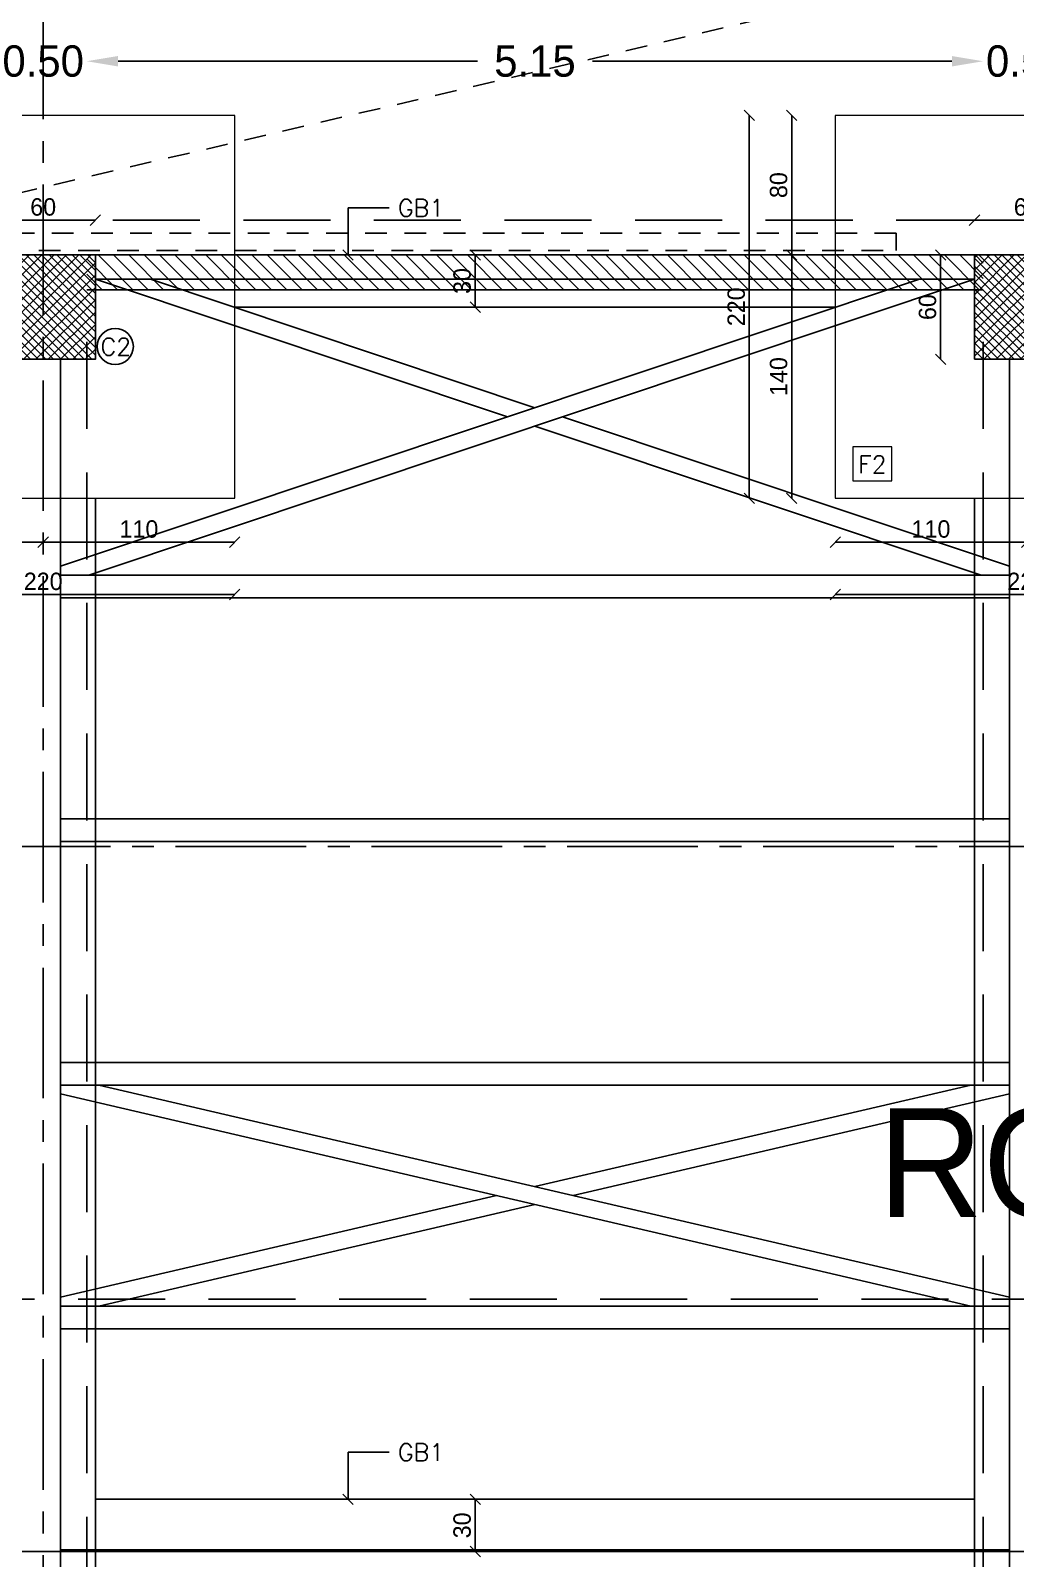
# Model space of a CAD drawing. Header units: metres. Extents: x -353217 to -351774, y -68080 to -67552.
# Drawn here: x -352335.33 to -352329.68, y -67873.21 to -67864.43 of the extents above; entities that cross this region are included whole.
import ezdxf

# ---------------------------------------------------------------- set-up
doc = ezdxf.new("R2010")
doc.units = ezdxf.units.M
doc.header["$MEASUREMENT"] = 0
doc.header["$PDMODE"] = 2
doc.header["$PDSIZE"] = -0.6
for name, pattern in [('CENTER2', [1.125, 0.75, -0.125, 0.125, -0.125]), ('DASHED', [0.75, 0.5, -0.25]), ('HIDDEN2', [0.1875, 0.125, -0.0625])]:
    doc.linetypes.add(name, pattern=pattern)
for name, color, linetype in [('A-dim', 4, 'Continuous'), ('A-HATCH', 9, 'Continuous'), ('A-walls', 5, 'Continuous'), ('axe', 9, 'HIDDEN2'), ('etage courant', 10, 'Continuous'), ('gate', 4, 'Continuous'), ('proj', 2, 'DASHED'), ('Str-Axes', 8, 'Continuous'), ('str-columns', 3, 'Continuous'), ('str-frame', 1, 'Continuous'), ('str-ground-beams', 3, 'Continuous')]:
    doc.layers.add(name, color=color, linetype=linetype)
doc.layers.add('str-footings', color=5, linetype='Continuous', lineweight=5)
doc.styles.add('ROMANS', font='romans', dxfattribs={"height": 0.4})
doc.dimstyles.get("Standard").update_dxf_attribs({"dimtxt": 0.18, "dimasz": 0.18, "dimexe": 0.18, "dimexo": 0.0625, "dimgap": 0.09, "dimtad": 0, "dimzin": 0, "dimdsep": 46, "dimtxsty": 'Standard', "dimcen": 0.09, "dimse1": 1, "dimse2": 1, "dimadec": 0, "dimazin": 0, "dimtfac": 1, "dimtix": 1, "dimtofl": 0, "dimtmove": 0, "dimatfit": 3, "dimfxl": 1, "dimtolj": 1, "dimtzin": 0, "dimarcsym": 0})
doc.dimstyles.new('structure', dxfattribs={"dimtxt": 0.1, "dimasz": 0.06, "dimexe": 0.18, "dimexo": 1, "dimgap": 0.025, "dimtad": 1, "dimdec": 1, "dimlfac": 100, "dimrnd": 0.5, "dimdsep": 46, "dimtxsty": 'Standard', "dimblk1": 'OBLIQUE', "dimblk2": 'OBLIQUE', "dimsah": 1, "dimcen": 0.009, "dimse1": 1, "dimse2": 1, "dimclrd": 4, "dimclre": 9, "dimclrt": 1, "dimadec": 0, "dimazin": 0, "dimtfac": 0.066667, "dimtdec": 1, "dimtix": 1, "dimtmove": 2, "dimatfit": 3, "dimldrblk": 'OBLIQUE', "dimfxl": 0.18, "dimtolj": 1, "dimarcsym": 0})
pattern_1 = [(45, (0, 0), (-0.035355339059, 0.035355339059), [])]

# ---------------------------------------------------------------- blocks, each defined once
blk = doc.blocks.new('*D440')
at = {"layer": 'A-dim', "color": 0, "lineweight": -2, "transparency": 16777216}
for p, q in [((-352335.6919, -67864.6036), (-352335.8719, -67864.6036)), ((-352334.8319, -67864.6036), (-352334.6519, -67864.6036))]:
    blk.add_line(p, q, dxfattribs=at)
at = {"layer": 'A-dim', "color": 0, "transparency": 16777216}
for points in [[(-352335.6919, -67864.5736), (-352335.6919, -67864.6336), (-352335.5119, -67864.6036)], [(-352334.8319, -67864.5736), (-352334.8319, -67864.6336), (-352335.0119, -67864.6036)]]:
    blk.add_solid(points, dxfattribs=at)
at = {"layer": 'Defpoints', "color": 0, "transparency": 16777216}
for p in [(-352335.0119, -67864.6036), (-352335.5119, -67865.7164), (-352335.0119, -67865.7164)]:
    blk.add_point(p, dxfattribs=at)
at = {"layer": 'A-dim', "color": 0, "transparency": 16777216, "insert": (-352335.2619, -67864.6036), "char_height": 0.18, "attachment_point": 5}
blk.add_mtext('\\A1;0.50', dxfattribs=at)
blk = doc.blocks.new('*D441')
at = {"layer": 'A-dim', "color": 0, "lineweight": -2, "transparency": 16777216}
for p, q in [((-352334.8319, -67864.6036), (-352332.7669, -67864.6036)), ((-352330.0419, -67864.6036), (-352332.1069, -67864.6036))]:
    blk.add_line(p, q, dxfattribs=at)
at = {"layer": 'A-dim', "color": 0, "transparency": 16777216}
for points in [[(-352334.8319, -67864.5736), (-352334.8319, -67864.6336), (-352335.0119, -67864.6036)], [(-352330.0419, -67864.5736), (-352330.0419, -67864.6336), (-352329.8619, -67864.6036)]]:
    blk.add_solid(points, dxfattribs=at)
at = {"layer": 'Defpoints', "color": 0, "transparency": 16777216}
for p in [(-352329.8619, -67864.6036), (-352335.0119, -67865.7164), (-352329.8619, -67865.7164)]:
    blk.add_point(p, dxfattribs=at)
at = {"layer": 'A-dim', "color": 0, "transparency": 16777216, "insert": (-352332.4369, -67864.6036), "char_height": 0.18, "attachment_point": 5}
blk.add_mtext('\\A1;5.15', dxfattribs=at)
blk = doc.blocks.new('*D442')
at = {"layer": 'A-dim', "color": 0, "lineweight": -2, "transparency": 16777216}
for p, q in [((-352330.0419, -67864.6036), (-352330.2219, -67864.6036)), ((-352329.1819, -67864.6036), (-352329.0019, -67864.6036))]:
    blk.add_line(p, q, dxfattribs=at)
at = {"layer": 'A-dim', "color": 0, "transparency": 16777216}
for points in [[(-352330.0419, -67864.5736), (-352330.0419, -67864.6336), (-352329.8619, -67864.6036)], [(-352329.1819, -67864.5736), (-352329.1819, -67864.6336), (-352329.3619, -67864.6036)]]:
    blk.add_solid(points, dxfattribs=at)
at = {"layer": 'Defpoints', "color": 0, "transparency": 16777216}
for p in [(-352329.3619, -67864.6036), (-352329.8619, -67865.7164), (-352329.3619, -67865.7164)]:
    blk.add_point(p, dxfattribs=at)
at = {"layer": 'A-dim', "color": 0, "transparency": 16777216, "insert": (-352329.6119, -67864.6036), "char_height": 0.18, "attachment_point": 5}
blk.add_mtext('\\A1;0.50', dxfattribs=at)
blk = doc.blocks.new('_Oblique')
at = {"color": 0, "linetype": 'ByBlock', "lineweight": -2}
blk.add_line((-0.5, -0.5), (0.5, 0.5), dxfattribs=at)
blk = doc.blocks.new('*D492')
at = {"layer": 'Defpoints', "color": 0, "transparency": 16777216}
for p in [(-352335.2619, -67867.1146), (-352334.1619, -67867.1146), (-352334.1619, -67867.367)]:
    blk.add_point(p, dxfattribs=at)
at = {"layer": 'str-footings', "color": 4, "lineweight": -2, "transparency": 16777216}
blk.add_line((-352335.2619, -67867.367), (-352334.1619, -67867.367), dxfattribs=at)
at = {"layer": 'str-footings', "color": 4, "lineweight": -2, "transparency": 16777216, "xscale": 0.06, "yscale": 0.06, "zscale": 0.06, "rotation": 180}
blk.add_blockref('_Oblique', (-352335.2619, -67867.367), dxfattribs=at)
at = {"layer": 'str-footings', "color": 4, "lineweight": -2, "transparency": 16777216, "xscale": 0.06, "yscale": 0.06, "zscale": 0.06}
blk.add_blockref('_Oblique', (-352334.1619, -67867.367), dxfattribs=at)
at = {"layer": 'str-footings', "color": 1, "transparency": 16777216, "insert": (-352334.7119, -67867.292), "char_height": 0.1, "attachment_point": 5}
blk.add_mtext('\\A1;110', dxfattribs=at)
blk = doc.blocks.new('*D494')
at = {"layer": 'Defpoints', "color": 0, "transparency": 16777216}
for p in [(-352336.3619, -67867.1146), (-352335.2619, -67867.1146), (-352335.2619, -67867.367)]:
    blk.add_point(p, dxfattribs=at)
at = {"layer": 'str-footings', "color": 4, "lineweight": -2, "transparency": 16777216}
blk.add_line((-352336.3619, -67867.367), (-352335.2619, -67867.367), dxfattribs=at)
at = {"layer": 'str-footings', "color": 4, "lineweight": -2, "transparency": 16777216, "xscale": 0.06, "yscale": 0.06, "zscale": 0.06, "rotation": 180}
blk.add_blockref('_Oblique', (-352336.3619, -67867.367), dxfattribs=at)
at = {"layer": 'str-footings', "color": 4, "lineweight": -2, "transparency": 16777216, "xscale": 0.06, "yscale": 0.06, "zscale": 0.06}
blk.add_blockref('_Oblique', (-352335.2619, -67867.367), dxfattribs=at)
at = {"layer": 'str-footings', "color": 1, "transparency": 16777216, "insert": (-352335.8119, -67867.292), "char_height": 0.1, "attachment_point": 5}
blk.add_mtext('\\A1;110', dxfattribs=at)
blk = doc.blocks.new('*D495')
at = {"layer": 'Defpoints', "color": 0, "transparency": 16777216}
for p in [(-352336.3619, -67867.1146), (-352334.1619, -67867.1146), (-352334.1619, -67867.6678)]:
    blk.add_point(p, dxfattribs=at)
at = {"layer": 'str-footings', "color": 4, "lineweight": -2, "transparency": 16777216}
blk.add_line((-352336.3619, -67867.6678), (-352334.1619, -67867.6678), dxfattribs=at)
at = {"layer": 'str-footings', "color": 4, "lineweight": -2, "transparency": 16777216, "xscale": 0.06, "yscale": 0.06, "zscale": 0.06, "rotation": 180}
blk.add_blockref('_Oblique', (-352336.3619, -67867.6678), dxfattribs=at)
at = {"layer": 'str-footings', "color": 4, "lineweight": -2, "transparency": 16777216, "xscale": 0.06, "yscale": 0.06, "zscale": 0.06}
blk.add_blockref('_Oblique', (-352334.1619, -67867.6678), dxfattribs=at)
at = {"layer": 'str-footings', "color": 1, "transparency": 16777216, "insert": (-352335.2619, -67867.5928), "char_height": 0.1, "attachment_point": 5}
blk.add_mtext('\\A1;220', dxfattribs=at)
blk = doc.blocks.new('*D499')
at = {"layer": 'Defpoints', "color": 0, "transparency": 16777216}
for p in [(-352330.9619, -67865.7164), (-352330.7119, -67865.7164), (-352330.7119, -67867.1146)]:
    blk.add_point(p, dxfattribs=at)
at = {"layer": 'str-footings', "color": 4, "lineweight": -2, "transparency": 16777216}
blk.add_line((-352330.9619, -67867.1146), (-352330.9619, -67865.7164), dxfattribs=at)
at = {"layer": 'str-footings', "color": 4, "lineweight": -2, "transparency": 16777216, "xscale": 0.06, "yscale": 0.06, "zscale": 0.06}
for p, rotation in [((-352330.9619, -67865.7164), 90), ((-352330.9619, -67867.1146), 270)]:
    blk.add_blockref('_Oblique', p, dxfattribs=dict(at, rotation=rotation))
at = {"layer": 'str-footings', "color": 1, "transparency": 16777216, "insert": (-352331.0369, -67866.4155), "char_height": 0.1, "attachment_point": 5, "rotation": 90}
blk.add_mtext('\\A1;140', dxfattribs=at)
blk = doc.blocks.new('*D501')
at = {"layer": 'Defpoints', "color": 0, "transparency": 16777216}
for p in [(-352330.9619, -67864.9146), (-352330.7119, -67864.9146), (-352330.7119, -67865.7164)]:
    blk.add_point(p, dxfattribs=at)
at = {"layer": 'str-footings', "color": 4, "lineweight": -2, "transparency": 16777216}
blk.add_line((-352330.9619, -67865.7164), (-352330.9619, -67864.9146), dxfattribs=at)
at = {"layer": 'str-footings', "color": 4, "lineweight": -2, "transparency": 16777216, "xscale": 0.06, "yscale": 0.06, "zscale": 0.06}
for p, rotation in [((-352330.9619, -67864.9146), 90), ((-352330.9619, -67865.7164), 270)]:
    blk.add_blockref('_Oblique', p, dxfattribs=dict(at, rotation=rotation))
at = {"layer": 'str-footings', "color": 1, "transparency": 16777216, "insert": (-352331.0369, -67865.3155), "char_height": 0.1, "attachment_point": 5, "rotation": 90}
blk.add_mtext('\\A1;80', dxfattribs=at)
blk = doc.blocks.new('*D502')
at = {"layer": 'Defpoints', "color": 0, "transparency": 16777216}
for p in [(-352330.7119, -67867.1146), (-352329.6119, -67867.1146), (-352329.6119, -67867.367)]:
    blk.add_point(p, dxfattribs=at)
at = {"layer": 'str-footings', "color": 4, "lineweight": -2, "transparency": 16777216}
blk.add_line((-352330.7119, -67867.367), (-352329.6119, -67867.367), dxfattribs=at)
at = {"layer": 'str-footings', "color": 4, "lineweight": -2, "transparency": 16777216, "xscale": 0.06, "yscale": 0.06, "zscale": 0.06, "rotation": 180}
blk.add_blockref('_Oblique', (-352330.7119, -67867.367), dxfattribs=at)
at = {"layer": 'str-footings', "color": 4, "lineweight": -2, "transparency": 16777216, "xscale": 0.06, "yscale": 0.06, "zscale": 0.06}
blk.add_blockref('_Oblique', (-352329.6119, -67867.367), dxfattribs=at)
at = {"layer": 'str-footings', "color": 1, "transparency": 16777216, "insert": (-352330.1619, -67867.292), "char_height": 0.1, "attachment_point": 5}
blk.add_mtext('\\A1;110', dxfattribs=at)
blk = doc.blocks.new('*D497')
at = {"layer": 'Defpoints', "color": 0, "transparency": 16777216}
for p in [(-352330.7119, -67867.1146), (-352328.5119, -67867.1146), (-352328.5119, -67867.6678)]:
    blk.add_point(p, dxfattribs=at)
at = {"layer": 'str-footings', "color": 4, "lineweight": -2, "transparency": 16777216}
blk.add_line((-352330.7119, -67867.6678), (-352328.5119, -67867.6678), dxfattribs=at)
at = {"layer": 'str-footings', "color": 4, "lineweight": -2, "transparency": 16777216, "xscale": 0.06, "yscale": 0.06, "zscale": 0.06, "rotation": 180}
blk.add_blockref('_Oblique', (-352330.7119, -67867.6678), dxfattribs=at)
at = {"layer": 'str-footings', "color": 4, "lineweight": -2, "transparency": 16777216, "xscale": 0.06, "yscale": 0.06, "zscale": 0.06}
blk.add_blockref('_Oblique', (-352328.5119, -67867.6678), dxfattribs=at)
at = {"layer": 'str-footings', "color": 1, "transparency": 16777216, "insert": (-352329.6119, -67867.5928), "char_height": 0.1, "attachment_point": 5}
blk.add_mtext('\\A1;220', dxfattribs=at)
blk = doc.blocks.new('*D498')
at = {"layer": 'Defpoints', "color": 0, "transparency": 16777216}
for p in [(-352331.2055, -67864.9146), (-352330.7119, -67864.9146), (-352330.7119, -67867.1146)]:
    blk.add_point(p, dxfattribs=at)
at = {"layer": 'str-footings', "color": 4, "lineweight": -2, "transparency": 16777216}
blk.add_line((-352331.2055, -67867.1146), (-352331.2055, -67864.9146), dxfattribs=at)
at = {"layer": 'str-footings', "color": 4, "lineweight": -2, "transparency": 16777216, "xscale": 0.06, "yscale": 0.06, "zscale": 0.06}
for p, rotation in [((-352331.2055, -67864.9146), 90), ((-352331.2055, -67867.1146), 270)]:
    blk.add_blockref('_Oblique', p, dxfattribs=dict(at, rotation=rotation))
at = {"layer": 'str-footings', "color": 1, "transparency": 16777216, "insert": (-352331.2805, -67866.0146), "char_height": 0.1, "attachment_point": 5, "rotation": 90}
blk.add_mtext('\\A1;220', dxfattribs=at)
blk = doc.blocks.new('*D598')
at = {"layer": 'Defpoints', "color": 0, "transparency": 16777216}
for p in [(-352332.78, -67865.7164), (-352332.78, -67866.0164), (-352332.78, -67866.0164)]:
    blk.add_point(p, dxfattribs=at)
at = {"layer": 'str-ground-beams', "color": 4, "lineweight": -2, "transparency": 16777216}
blk.add_line((-352332.78, -67865.7164), (-352332.78, -67866.0164), dxfattribs=at)
at = {"layer": 'str-ground-beams', "color": 4, "lineweight": -2, "transparency": 16777216, "xscale": 0.06, "yscale": 0.06, "zscale": 0.06}
for p, rotation in [((-352332.78, -67865.7164), 90), ((-352332.78, -67866.0164), 270)]:
    blk.add_blockref('_Oblique', p, dxfattribs=dict(at, rotation=rotation))
at = {"layer": 'str-ground-beams', "color": 1, "transparency": 16777216, "insert": (-352332.855, -67865.8664), "char_height": 0.1, "attachment_point": 5, "rotation": 90}
blk.add_mtext('\\A1;30', dxfattribs=at)
blk = doc.blocks.new('*D604')
at = {"layer": 'Defpoints', "color": 0, "transparency": 16777216}
for p in [(-352332.78, -67872.8664), (-352332.78, -67873.1664), (-352332.78, -67873.1664)]:
    blk.add_point(p, dxfattribs=at)
at = {"layer": 'str-ground-beams', "color": 4, "lineweight": -2, "transparency": 16777216}
blk.add_line((-352332.78, -67872.8664), (-352332.78, -67873.1664), dxfattribs=at)
at = {"layer": 'str-ground-beams', "color": 4, "lineweight": -2, "transparency": 16777216, "xscale": 0.06, "yscale": 0.06, "zscale": 0.06}
for p, rotation in [((-352332.78, -67872.8664), 90), ((-352332.78, -67873.1664), 270)]:
    blk.add_blockref('_Oblique', p, dxfattribs=dict(at, rotation=rotation))
at = {"layer": 'str-ground-beams', "color": 1, "transparency": 16777216, "insert": (-352332.855, -67873.0164), "char_height": 0.1, "attachment_point": 5, "rotation": 90}
blk.add_mtext('\\A1;30', dxfattribs=at)
blk = doc.blocks.new('*D647')
at = {"layer": 'Defpoints', "color": 0, "transparency": 16777216}
for p in [(-352335.5619, -67865.5165), (-352335.5619, -67865.7164), (-352334.9619, -67865.7164)]:
    blk.add_point(p, dxfattribs=at)
at = {"layer": 'str-columns', "color": 4, "lineweight": -2, "transparency": 16777216}
blk.add_line((-352334.9619, -67865.5165), (-352335.5619, -67865.5165), dxfattribs=at)
at = {"layer": 'str-columns', "color": 4, "lineweight": -2, "transparency": 16777216, "xscale": 0.06, "yscale": 0.06, "zscale": 0.06, "rotation": 180}
blk.add_blockref('_Oblique', (-352335.5619, -67865.5165), dxfattribs=at)
at = {"layer": 'str-columns', "color": 4, "lineweight": -2, "transparency": 16777216, "xscale": 0.06, "yscale": 0.06, "zscale": 0.06}
blk.add_blockref('_Oblique', (-352334.9619, -67865.5165), dxfattribs=at)
at = {"layer": 'str-columns', "color": 1, "transparency": 16777216, "insert": (-352335.2619, -67865.4415), "char_height": 0.1, "attachment_point": 5}
blk.add_mtext('\\A1;60', dxfattribs=at)
blk = doc.blocks.new('*D649')
at = {"layer": 'Defpoints', "color": 0, "transparency": 16777216}
for p in [(-352329.9119, -67865.5165), (-352329.9119, -67865.7164), (-352329.3119, -67865.7164)]:
    blk.add_point(p, dxfattribs=at)
at = {"layer": 'str-columns', "color": 4, "lineweight": -2, "transparency": 16777216}
blk.add_line((-352329.3119, -67865.5165), (-352329.9119, -67865.5165), dxfattribs=at)
at = {"layer": 'str-columns', "color": 4, "lineweight": -2, "transparency": 16777216, "xscale": 0.06, "yscale": 0.06, "zscale": 0.06, "rotation": 180}
blk.add_blockref('_Oblique', (-352329.9119, -67865.5165), dxfattribs=at)
at = {"layer": 'str-columns', "color": 4, "lineweight": -2, "transparency": 16777216, "xscale": 0.06, "yscale": 0.06, "zscale": 0.06}
blk.add_blockref('_Oblique', (-352329.3119, -67865.5165), dxfattribs=at)
at = {"layer": 'str-columns', "color": 1, "transparency": 16777216, "insert": (-352329.6119, -67865.4415), "char_height": 0.1, "attachment_point": 5}
blk.add_mtext('\\A1;60', dxfattribs=at)
blk = doc.blocks.new('*D650')
at = {"layer": 'Defpoints', "color": 0, "transparency": 16777216}
for p in [(-352329.9119, -67865.7164), (-352330.1067, -67866.3164), (-352329.9119, -67866.3164)]:
    blk.add_point(p, dxfattribs=at)
at = {"layer": 'str-columns', "color": 4, "lineweight": -2, "transparency": 16777216}
blk.add_line((-352330.1067, -67865.7164), (-352330.1067, -67866.3164), dxfattribs=at)
at = {"layer": 'str-columns', "color": 4, "lineweight": -2, "transparency": 16777216, "xscale": 0.06, "yscale": 0.06, "zscale": 0.06}
for p, rotation in [((-352330.1067, -67865.7164), 90), ((-352330.1067, -67866.3164), 270)]:
    blk.add_blockref('_Oblique', p, dxfattribs=dict(at, rotation=rotation))
at = {"layer": 'str-columns', "color": 1, "transparency": 16777216, "insert": (-352330.1817, -67866.0164), "char_height": 0.1, "attachment_point": 5, "rotation": 90}
blk.add_mtext('\\A1;60', dxfattribs=at)

msp = doc.modelspace()

# ---------------------------------------------------------------- hatches: boundary and pattern name
at = {"layer": 'A-HATCH'}
h = msp.add_hatch(dxfattribs=at)
h.set_pattern_fill('LINE', color=256, scale=0.25, angle=315, style=0)
h.set_pattern_definition([(315, (-352335.511867, -67866.316397), (0.0220971, 0.0220971), [])])
h.paths.add_polyline_path([(-352334.9618675, -67865.7163974), (-352335.5618675, -67865.7163974), (-352335.5618675, -67866.3163974), (-352334.9618675, -67866.3163974)])
h = msp.add_hatch(dxfattribs=at)
h.set_pattern_fill('LINE', color=256, scale=0.5, angle=315, style=0)
h.set_pattern_definition([(315, (-352335.01187, -67865.9164), (0.0441942, 0.0441942), [])])
h.paths.add_polyline_path([(-352329.8618675, -67865.7163974), (-352335.0118675, -67865.7163974), (-352335.0118675, -67865.9163974), (-352329.8618675, -67865.9163974)])
h = msp.add_hatch(dxfattribs=at)
h.set_pattern_fill('LINE', color=256, scale=0.25, angle=315, style=0)
h.set_pattern_definition([(315, (-352329.861867, -67866.316397), (0.0220971, 0.0220971), [])])
h.paths.add_polyline_path([(-352329.3118675, -67865.7163974), (-352329.9118675, -67865.7163974), (-352329.9118675, -67866.3163974), (-352329.3118675, -67866.3163974)])
at = {"layer": 'str-columns'}
h = msp.add_hatch(dxfattribs=at)
h.set_pattern_fill('ANSI31', color=8, scale=0.4)
h.set_pattern_definition(pattern_1)
h.paths.add_polyline_path([(-352335.5618675, -67866.3163974), (-352334.9618675, -67866.3163974), (-352334.9618675, -67865.7163974), (-352335.5618675, -67865.7163974)])
h = msp.add_hatch(dxfattribs=at)
h.set_pattern_fill('ANSI31', color=8, scale=0.4)
h.set_pattern_definition(pattern_1)
h.paths.add_polyline_path([(-352329.9118675, -67866.3163974), (-352329.3118675, -67866.3163974), (-352329.3118675, -67865.7163974), (-352329.9118675, -67865.7163974)])

# ---------------------------------------------------------------- linework, layer by layer
at = {"layer": 'A-walls'}
for points in [[(-352335.0118675, -67865.7163974), (-352329.8618675, -67865.7163974)], [(-352335.0118675, -67865.9163974), (-352329.8618675, -67865.9163974)]]:
    msp.add_lwpolyline(points, dxfattribs=at)
at = {"layer": 'axe'}
msp.add_lwpolyline([(-352365.7270583, -67864.0542222), (-352359.9170014, -67865.4163974), (-352335.63895, -67865.4163974), (-352300.2714271, -67857.1244366)], dxfattribs=at)
at = {"layer": 'gate', "linetype": 'HIDDEN2'}
msp.add_lwpolyline([(-352330.3618675, -67865.5913974), (-352335.5118675, -67865.5913974), (-352335.5118675, -67865.6913974), (-352330.3618675, -67865.6913974)], close=True, dxfattribs=at)
at = {"layer": 'proj'}
for p, q in [((-352335.0118675, -67866.2163974), (-352335.0118675, -67880.2163974)), ((-352329.8618675, -67866.2163974), (-352329.8618675, -67880.2163974)), ((-352318.0618675, -67871.7163974), (-352358.1118675, -67871.7163974))]:
    msp.add_line(p, q, dxfattribs=at)
for points in [[(-352318.0618675, -67865.7163974), (-352318.0618675, -67860.5163974), (-352341.1618675, -67860.5163974), (-352341.1618675, -67865.7163974)], [(-352358.3118675, -67880.9163974), (-352317.8618675, -67880.9163974), (-352317.8618675, -67865.5163974), (-352358.3118675, -67865.5163974)]]:
    msp.add_lwpolyline(points, close=True, dxfattribs=at)
at = {"layer": 'Str-Axes', "linetype": 'CENTER2'}
for p, q in [((-352335.2618675, -67882.9372075), (-352335.2618675, -67863.9839935)), ((-352314.6259956, -67865.7163974), (-352359.995448, -67865.7163974)), ((-352314.6259956, -67869.1163974), (-352359.995448, -67869.1163974)), ((-352314.6259956, -67873.1663974), (-352359.995448, -67873.1663974))]:
    msp.add_line(p, q, dxfattribs=at)
at = {"layer": 'str-columns'}
for points in [[(-352335.5618675, -67866.3163974), (-352334.9618675, -67866.3163974), (-352334.9618675, -67865.7163974), (-352335.5618675, -67865.7163974)], [(-352329.9118675, -67866.3163974), (-352329.3118675, -67866.3163974), (-352329.3118675, -67865.7163974), (-352329.9118675, -67865.7163974)]]:
    msp.add_lwpolyline(points, close=True, dxfattribs=at)
at = {"layer": 'str-columns', "color": 1}
msp.add_circle((-352334.8481493, -67866.2427297), 0.1041644, dxfattribs=at)
at = {"layer": 'str-footings'}
for points in [[(-352336.3618675, -67867.1146079), (-352334.1618675, -67867.1146079), (-352334.1618675, -67864.9146079), (-352336.3618675, -67864.9146079)], [(-352330.7118675, -67867.1146079), (-352328.5118675, -67867.1146079), (-352328.5118675, -67864.9146079), (-352330.7118675, -67864.9146079)]]:
    msp.add_lwpolyline(points, close=True, dxfattribs=at)
at = {"layer": 'str-footings', "color": 2}
msp.add_lwpolyline([(-352330.3873835, -67866.8184701), (-352330.6118675, -67866.8184701), (-352330.6118675, -67867.0146079), (-352330.3873835, -67867.0146079)], close=True, dxfattribs=at)
at = {"layer": 'str-frame'}
for p, q in [((-352334.9618675, -67865.7163974), (-352329.9118675, -67865.7163974)), ((-352330.2274086, -67865.8563974), (-352335.1618675, -67867.5051952)), ((-352329.9118675, -67865.8563974), (-352334.9995622, -67867.5563974)), ((-352334.9618675, -67865.8563974), (-352329.9118675, -67865.8563974)), ((-352334.9618675, -67865.8563974), (-352332.5946381, -67866.6473823)), ((-352334.6463263, -67865.8563974), (-352332.4368675, -67866.5946649)), ((-352335.1618675, -67866.3163974), (-352335.1618675, -67880.1163974)), ((-352329.7118675, -67866.3163974), (-352329.7118675, -67880.1163974)), ((-352332.4368675, -67866.7000997), (-352329.8741727, -67867.5563974)), ((-352332.2790969, -67866.6473823), (-352329.7118675, -67867.5051952)), ((-352329.7118675, -67867.5563974), (-352335.1618675, -67867.5563974)), ((-352329.7118675, -67867.6863974), (-352335.1618675, -67867.6863974)), ((-352329.7118675, -67868.9563974), (-352335.1618675, -67868.9563974)), ((-352329.7118675, -67869.0863974), (-352335.1618675, -67869.0863974)), ((-352329.7118675, -67870.3563974), (-352335.1618675, -67870.3563974)), ((-352329.7118675, -67870.4863974), (-352335.1618675, -67870.4863974)), ((-352329.7118675, -67871.7050578), (-352334.9415519, -67870.4863974)), ((-352332.4368675, -67871.0700578), (-352329.9321831, -67870.4863974)), ((-352329.9321831, -67871.7563974), (-352335.1618675, -67870.537737)), ((-352332.2165519, -67871.1213974), (-352329.7118675, -67870.537737)), ((-352335.1618675, -67871.7050578), (-352332.6571831, -67871.1213974)), ((-352334.9415519, -67871.7563974), (-352332.4368675, -67871.172737)), ((-352329.7118675, -67871.7563974), (-352335.1618675, -67871.7563974)), ((-352329.7118675, -67871.8863974), (-352335.1618675, -67871.8863974)), ((-352329.7118675, -67873.1563974), (-352335.1618675, -67873.1563974))]:
    msp.add_line(p, q, dxfattribs=at)
at = {"layer": 'str-ground-beams'}
for p, q in [((-352330.7118675, -67865.7163974), (-352334.1618675, -67865.7163974)), ((-352330.7118675, -67866.0163974), (-352334.1618675, -67866.0163974)), ((-352334.9618675, -67867.1146079), (-352334.9618675, -67879.3146079)), ((-352329.9118675, -67867.1146079), (-352329.9118675, -67879.3146079)), ((-352329.9118675, -67872.8663974), (-352334.9618675, -67872.8663974)), ((-352329.9118675, -67873.1663974), (-352334.9618675, -67873.1663974))]:
    msp.add_line(p, q, dxfattribs=at)

# ---------------------------------------------------------------- texts
at = {"layer": 'etage courant'}
msp.add_text('ROAD', height=0.625, dxfattribs=at).set_placement((-352330.4658201, -67871.2442515))
at = {"layer": 'str-columns', "color": 1, "insert": (-352334.932066, -67866.1940139), "char_height": 0.1, "attachment_point": 1, "style": 'ROMANS'}
msp.add_mtext('C2', dxfattribs=at)
at = {"layer": 'str-footings', "color": 1, "style": 'ROMANS'}
msp.add_text('F2', height=0.1, dxfattribs=at).set_placement((-352330.5800277, -67866.9701818))
at = {"layer": 'str-ground-beams', "color": 1, "char_height": 0.1, "attachment_point": 1, "style": 'ROMANS'}
for insert in [(-352333.2239961, -67865.3964485), (-352333.2239961, -67872.5464485)]:
    msp.add_mtext('GB1', dxfattribs=dict(at, insert=insert))

# ---------------------------------------------------------------- dimensions: what is measured, and where the dimension line sits
at = {"layer": 'A-dim'}
for base, p1, p2, picture, middle in [((-352335.0118675, -67864.6035901), (-352335.5118675, -67865.7163974), (-352335.0118675, -67865.7163974), '*D440', (-352335.2618675, -67864.6035901)), ((-352329.8618675, -67864.6035901), (-352335.0118675, -67865.7163974), (-352329.8618675, -67865.7163974), '*D441', (-352332.4368675, -67864.6035901)), ((-352329.3618675, -67864.6035901), (-352329.8618675, -67865.7163974), (-352329.3618675, -67865.7163974), '*D442', (-352329.6118675, -67864.6035901))]:
    dim = msp.add_linear_dim(base=base, p1=p1, p2=p2, dimstyle='Standard', override={"dimtmove": 1, "dimfxl": 0.5}, dxfattribs=at)
    dim.commit()
    dim.dimension.update_dxf_attribs({"geometry": picture, "text_midpoint": middle})
at = {"layer": 'str-columns'}
for p1, p2, distance, picture, middle in [((-352334.9618675, -67865.7163974), (-352335.5618675, -67865.7163974), -0.1999267, '*D647', (-352335.2618675, -67865.4414706)), ((-352329.3118675, -67865.7163974), (-352329.9118675, -67865.7163974), -0.1999267, '*D649', (-352329.6118675, -67865.4414706)), ((-352329.9118675, -67865.7163974), (-352329.9118675, -67866.3163974), -0.1948673, '*D650', (-352330.1817348, -67866.0163974))]:
    dim = msp.add_aligned_dim(p1=p1, p2=p2, distance=distance, dimstyle='structure', dxfattribs=at)
    dim.commit()
    dim.dimension.update_dxf_attribs({"geometry": picture, "text_midpoint": middle})
at = {"layer": 'str-footings'}
for p1, p2, distance, picture, middle in [((-352330.7118675, -67867.1146079), (-352330.7118675, -67864.9146079), 0.4936417, '*D498', (-352331.2805092, -67866.0146079)), ((-352330.7118675, -67865.7163974), (-352330.7118675, -67864.9146079), 0.25, '*D501', (-352331.0368675, -67865.3155026)), ((-352330.7118675, -67867.1146079), (-352330.7118675, -67865.7163974), 0.25, '*D499', (-352331.0368675, -67866.4155026)), ((-352336.3618675, -67867.1146079), (-352335.2618675, -67867.1146079), -0.2523527, '*D494', (-352335.8118675, -67867.2919606)), ((-352336.3618675, -67867.1146079), (-352334.1618675, -67867.1146079), -0.5531961, '*D495', (-352335.2618675, -67867.592804)), ((-352335.2618675, -67867.1146079), (-352334.1618675, -67867.1146079), -0.2523527, '*D492', (-352334.7118675, -67867.2919606)), ((-352330.7118675, -67867.1146079), (-352329.6118675, -67867.1146079), -0.2523527, '*D502', (-352330.1618675, -67867.2919606)), ((-352330.7118675, -67867.1146079), (-352328.5118675, -67867.1146079), -0.5531961, '*D497', (-352329.6118675, -67867.592804))]:
    dim = msp.add_aligned_dim(p1=p1, p2=p2, distance=distance, dimstyle='structure', dxfattribs=at)
    dim.commit()
    dim.dimension.update_dxf_attribs({"geometry": picture, "text_midpoint": middle})
at = {"layer": 'str-ground-beams'}
for p1, p2, picture, middle in [((-352332.7800199, -67865.7163974), (-352332.7800199, -67866.0163974), '*D598', (-352332.8550199, -67865.8663974)), ((-352332.7800199, -67872.8663974), (-352332.7800199, -67873.1663974), '*D604', (-352332.8550199, -67873.0163974))]:
    dim = msp.add_aligned_dim(p1=p1, p2=p2, distance=0, dimstyle='structure', dxfattribs=at)
    dim.commit()
    dim.dimension.update_dxf_attribs({"geometry": picture, "text_midpoint": middle})

# ---------------------------------------------------------------- leaders
for points in [[(-352333.5106533, -67865.7163974), (-352333.5106533, -67865.4464485), (-352333.2739961, -67865.4464485)], [(-352333.5106533, -67872.8663974), (-352333.5106533, -67872.5964485), (-352333.2739961, -67872.5964485)]]:
    msp.add_leader(points, dimstyle='structure', override={"dimgap": 0.025, "dimtad": 0}, dxfattribs=at)

doc.saveas('drawing.dxf')
